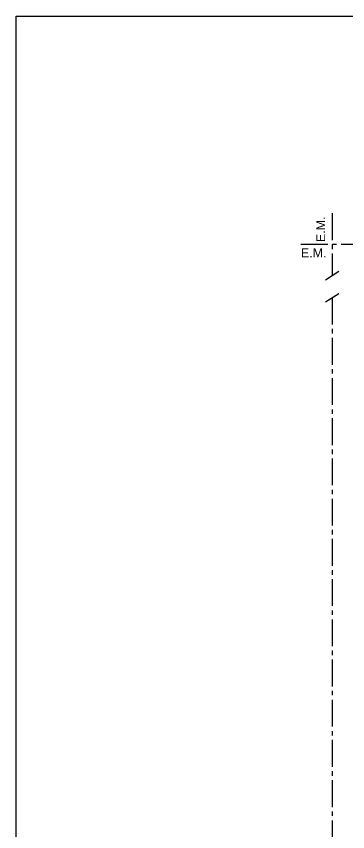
# Model space of a CAD drawing. Header units: millimetres. Extents: x 141 to 859, y -33 to 129.
# Drawn here: x 236.31 to 243.72, y 110.48 to 128.73 of the extents above; entities that cross this region are included whole.
import ezdxf

# ---------------------------------------------------------------- set-up
doc = ezdxf.new("R2010")
doc.units = ezdxf.units.MM
doc.header["$LTSCALE"] = 0.1
doc.header["$MEASUREMENT"] = 0
doc.linetypes.add('ACAD_ISO04W100', pattern=[30, 24, -3, 0, -3])
doc.layers.add('EJES', color=6, linetype='Continuous')
doc.layers.add('Textos', color=7, linetype='Continuous')
doc.styles.add('Diego', font='arial.ttf')

msp = doc.modelspace()

# ---------------------------------------------------------------- linework, layer by layer
at = {"color": 1, "linetype": 'Continuous'}
for points in [[(243.2266, 122.8315), (243.5192, 123.0218)], [(243.2266, 122.3347), (243.5192, 122.525)]]:
    msp.add_lwpolyline(points, dxfattribs=at)
at = {"layer": 'EJES', "linetype": 'ACAD_ISO04W100', "ltscale": 0.25}
for p, q in [((243.3729, 124.3172), (243.3729, 122.9266)), ((254.0729, 123.6172), (242.6729, 123.6172)), ((243.3729, 122.4299), (243.3729, 105.9172))]:
    msp.add_line(p, q, dxfattribs=at)
at = {"layer": 'EJES'}
msp.add_lwpolyline([(236.3062, 128.7266), (270.4396, 128.7266), (270.4396, 98.2703), (236.3062, 98.2703)], close=True, dxfattribs=at)

# ---------------------------------------------------------------- texts
at = {"layer": 'Textos', "color": 2, "insert": (243.0155, 124.247), "char_height": 0.2, "width": 0.738387, "attachment_point": 3, "rotation": 90, "style": 'Diego'}
msp.add_mtext('E.M.', dxfattribs=at)
at = {"layer": 'Textos', "color": 2, "insert": (242.6728, 123.3335), "char_height": 0.2, "width": 0.738387, "attachment_point": 7, "style": 'Diego'}
msp.add_mtext('E.M.', dxfattribs=at)

doc.saveas('drawing.dxf')
